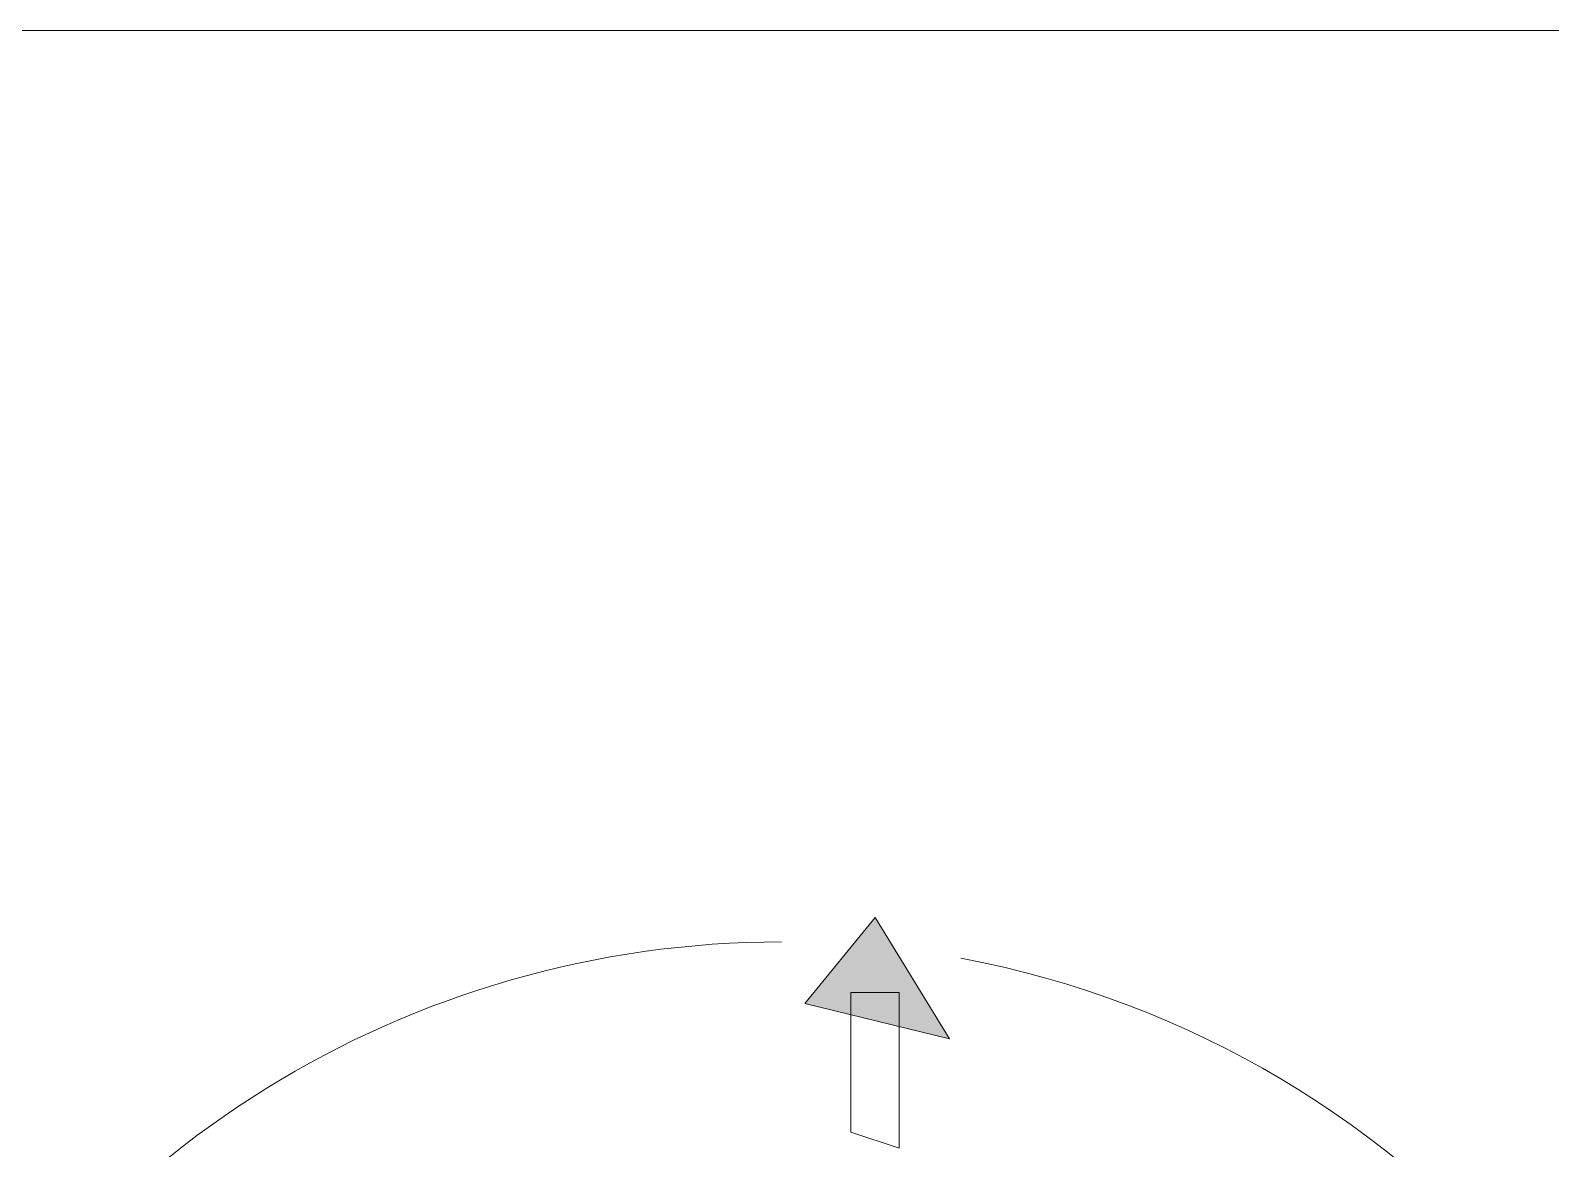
# Model space of a CAD drawing. Header units: metres. Extents: x -8.4 to 7.9, y -3.9 to 2.
# Drawn here: x 1.4515 to 1.5921, y -1.6912 to -1.5878 of the extents above; entities that cross this region are included whole.
import ezdxf

# ---------------------------------------------------------------- set-up
doc = ezdxf.new("R2010")
doc.units = ezdxf.units.M
doc.header["$MEASUREMENT"] = 0
doc.layers.add('PDF15_Geometry_Num_Penna__7', color=7, linetype='Continuous', lineweight=18)
doc.layers.add('PDF15_Solid Fills_Num_Penna__7', color=7, linetype='Continuous', lineweight=18)

msp = doc.modelspace()

# ---------------------------------------------------------------- hatches: boundary and pattern name
at = {"layer": 'PDF15_Solid Fills_Num_Penna__7', "linetype": 'Continuous', "lineweight": 18}
msp.add_hatch(color=7, dxfattribs=at).paths.add_polyline_path([(1.529643207115803, -1.669848698520126), (1.536517601486028, -1.68106575623168), (1.523130701357356, -1.67781024797923)])

# ---------------------------------------------------------------- linework, layer by layer
at = {"layer": 'PDF15_Geometry_Num_Penna__7', "color": 7, "linetype": 'Continuous', "lineweight": 18, "flags": 128}
for points in [[(1.822148985419563, -2.681189165708893), (1.045399013218962, -2.681189165708893), (1.045399013218962, -1.587816443273983), (1.822148985419563, -1.587816443273983)], [(1.529643207115803, -1.669848698520126), (1.536517601486028, -1.68106575623168), (1.523130701357356, -1.67781024797923)]]:
    msp.add_lwpolyline(points, close=True, dxfattribs=at)
msp.add_lwpolyline([(1.537417855254832, -1.851493698202419, 0.3615295080487762), (1.611412906961716, -1.762545051636042, 0.3610794286271509), (1.537556355834647, -1.673626190140593)], format="xyb", dxfattribs=at)
at = {"layer": 'PDF15_Geometry_Num_Penna__7', "color": 7, "linetype": 'Continuous', "lineweight": 18}
msp.add_arc((1.52095139528278, -1.762546958729501), 0.09043757625463111, 89.98541853972957, 153.5636359499113, dxfattribs=at)
at = {"layer": 'PDF15_Solid Fills_Num_Penna__7', "color": 7, "linetype": 'Continuous', "lineweight": 18}
for p, q in [((1.527409326796189, -1.689706405307946), (1.527409326796189, -1.676797555567672)), ((1.527409326796189, -1.676797555567672), (1.531877087435416, -1.676797555567672)), ((1.531877087435416, -1.676797555567672), (1.531877087435416, -1.691195658854355)), ((1.531877087435416, -1.691195658854355), (1.527409326796189, -1.689706405307946))]:
    msp.add_line(p, q, dxfattribs=at)

doc.saveas('drawing.dxf')
